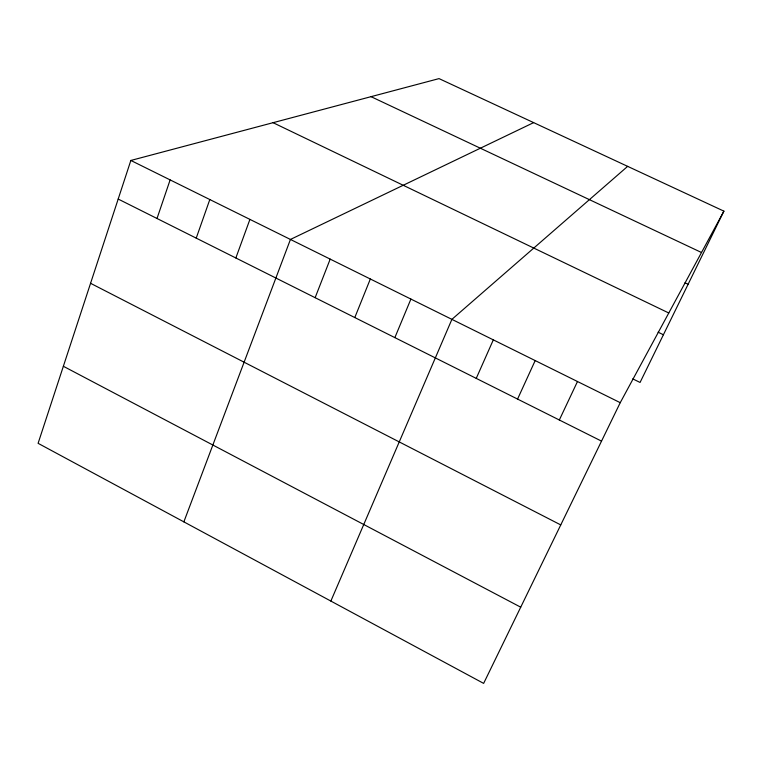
<?xml version="1.0" encoding="UTF-8"?>
<svg xmlns="http://www.w3.org/2000/svg" width="762" height="762" viewBox="0 0 762 762"><rect width="100%" height="100%" fill="white"/><g stroke="black" fill="none" stroke-linecap="round" stroke-linejoin="round"><path stroke-width="1.14" d="M130.845 160.458L38.1 443.322L483.641 683.39L620.239 402.679L723.9 211.141L439.036 78.61L130.845 160.458L620.239 402.679M157.01 218.494L170.126 179.899M196.225 238.135L209.807 199.549M235.849 257.975L249.917 219.389M183.861 521.856L290.436 239.449L533.638 122.625M315.135 297.694L330.184 259.118M354.797 317.554L370.332 278.997M394.859 337.623L410.909 299.075M330.86 601.066L451.895 319.364L627.65 166.364M476.24 378.381L493.319 339.862M517.569 399.078L535.181 360.578M559.327 419.995L577.482 381.514M723.9 211.141L640.061 382.457L632.765 378.876M371.046 96.669L701.507 252.508M685.019 282.788L688.115 284.264M273.082 122.692L668.779 312.992M658.111 332.184L663.407 334.756M118.196 199.053L601.523 441.131M90.564 283.302L560.756 524.913M63.36 366.274L520.722 607.19"/></g></svg>
